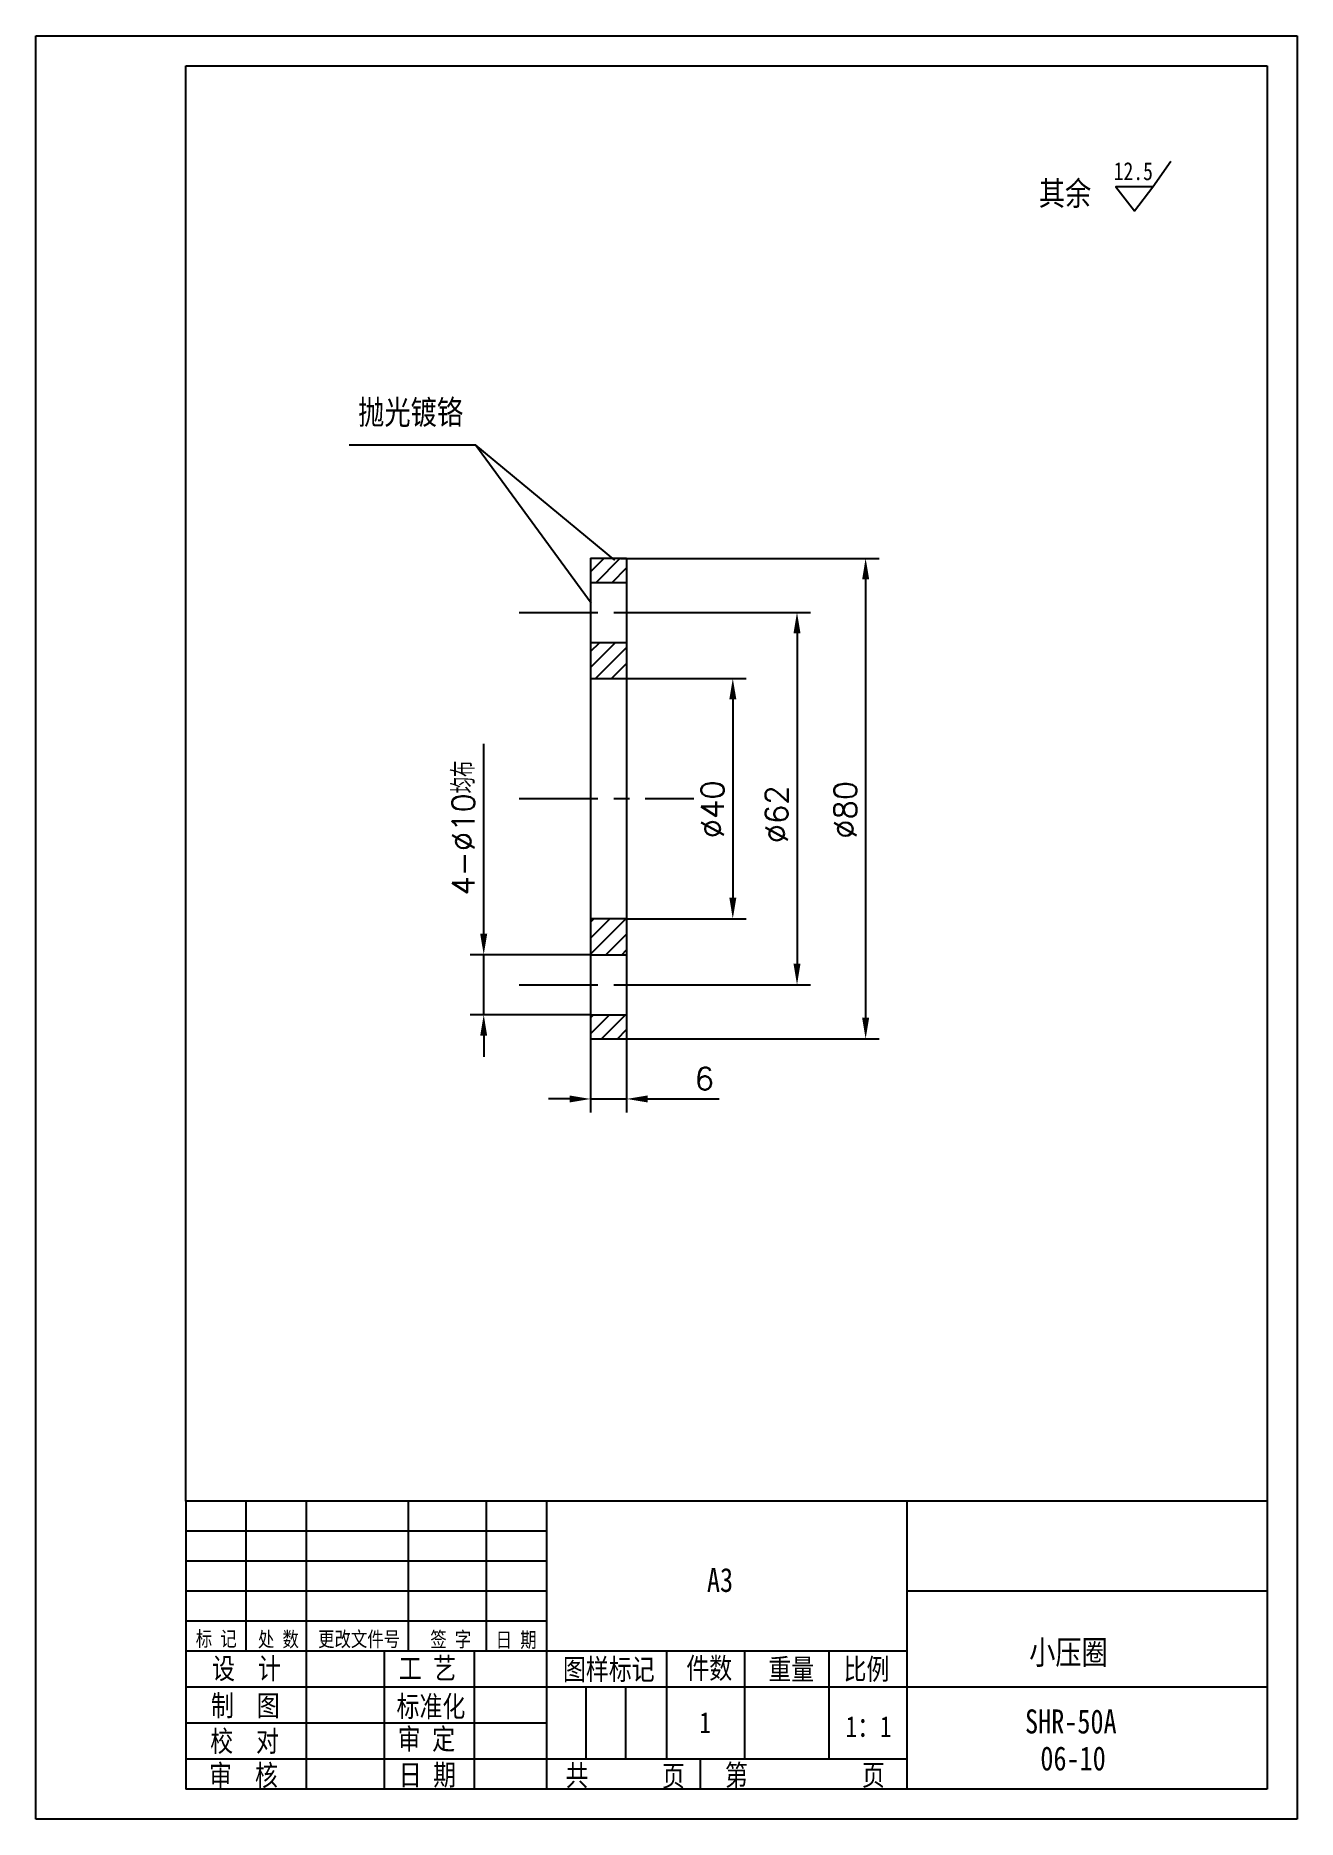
# Model space of a CAD drawing. Extents: x 338 to 548, y 125 to 422.
import ezdxf

# ---------------------------------------------------------------- set-up
doc = ezdxf.new("R2010")
doc.units = 0
doc.header["$LTSCALE"] = 10.5
doc.header["$MEASUREMENT"] = 0
doc.linetypes.add('CENTER', pattern=[2, 1.25, -0.25, 0.25, -0.25])
doc.layers.get('0').update_dxf_attribs({"color": 2, "linetype": 'CONTINUOUS'})
doc.layers.get('DEFPOINTS').update_dxf_attribs({"linetype": 'CONTINUOUS'})
doc.layers.add('PART', color=3, linetype='CONTINUOUS')
doc.layers.add('SMPEN_THICK', color=7, linetype='CONTINUOUS')
doc.styles.add('HZDX', font='', dxfattribs={"width": 0.8, "height": 7.5})
doc.styles.get("Standard").update_dxf_attribs({"font": 'txt.shx', "height": 3.75, "bigfont": 'gbcbig.shx'})
doc.styles.get('HZDX').set_extended_font_data('SimSun')
doc.dimstyles.get("Standard").update_dxf_attribs({"dimtxt": 0.18, "dimasz": 0.18, "dimexe": 0.18, "dimexo": 0.0625, "dimgap": 0.09, "dimtad": 0, "dimtih": 1, "dimtoh": 1, "dimdec": 4, "dimzin": 0, "dimdsep": 46, "dimtxsty": 'Standard', "dimcen": 0.09, "dimadec": 0, "dimazin": 0, "dimtfac": 1, "dimtdec": 4, "dimtofl": 0, "dimtmove": 0, "dimatfit": 3, "dimfxl": 1, "dimtolj": 1, "dimtzin": 0, "dimarcsym": 0})

# ---------------------------------------------------------------- blocks, each defined once
blk = doc.blocks.new('*D4')
at = {"color": 2, "linetype": 'ByBlock', "transparency": 16777216}
for p, q in [((435.63, 334.79), (478.67, 334.79)), ((476.42, 331.29), (476.42, 258.29)), ((435.63, 254.79), (478.67, 254.79))]:
    blk.add_line(p, q, dxfattribs=at)
for points in [[(475.84, 331.29), (477.01, 331.29), (476.42, 334.79)], [(475.84, 258.29), (477.01, 258.29), (476.42, 254.79)]]:
    blk.add_solid(points, dxfattribs=at)
at = {"layer": 'DEFPOINTS', "color": 0, "linetype": 'ByBlock', "transparency": 16777216}
for p in [(435.63, 334.79), (435.63, 254.79), (476.42, 254.79)]:
    blk.add_point(p, dxfattribs=at)
at = {"color": 2, "linetype": 'ByBlock', "transparency": 16777216, "insert": (473.05, 292.91), "char_height": 3.75, "attachment_point": 5, "rotation": 90}
blk.add_mtext('\\A1;∅80', dxfattribs=at)
blk = doc.blocks.new('*D5')
at = {"color": 2, "linetype": 'ByBlock', "transparency": 16777216}
for p, q in [((435.63, 325.79), (467.25, 325.79)), ((465, 322.29), (465, 267.29)), ((435.63, 263.79), (467.25, 263.79))]:
    blk.add_line(p, q, dxfattribs=at)
for points in [[(464.41, 322.29), (465.58, 322.29), (465, 325.79)], [(464.41, 267.29), (465.58, 267.29), (465, 263.79)]]:
    blk.add_solid(points, dxfattribs=at)
at = {"layer": 'DEFPOINTS', "color": 0, "linetype": 'ByBlock', "transparency": 16777216}
for p in [(435.63, 325.79), (435.63, 263.79), (465, 263.79)]:
    blk.add_point(p, dxfattribs=at)
at = {"color": 2, "linetype": 'ByBlock', "transparency": 16777216, "insert": (461.62, 292.15), "char_height": 3.75, "attachment_point": 5, "rotation": 90}
blk.add_mtext('\\A1;∅62', dxfattribs=at)
blk = doc.blocks.new('*D6')
at = {"color": 2, "linetype": 'ByBlock', "transparency": 16777216}
for p, q in [((412.85, 272.29), (412.85, 303.93)), ((430.63, 268.79), (410.6, 268.79)), ((412.85, 258.79), (412.85, 268.79)), ((430.63, 258.79), (410.6, 258.79)), ((412.85, 255.29), (412.85, 251.79))]:
    blk.add_line(p, q, dxfattribs=at)
for points in [[(412.26, 272.29), (413.43, 272.29), (412.85, 268.79)], [(412.26, 255.29), (413.43, 255.29), (412.85, 258.79)]]:
    blk.add_solid(points, dxfattribs=at)
at = {"layer": 'DEFPOINTS', "color": 0, "linetype": 'ByBlock', "transparency": 16777216}
for p in [(412.85, 268.79), (430.63, 268.79), (430.63, 258.79)]:
    blk.add_point(p, dxfattribs=at)
at = {"color": 2, "linetype": 'ByBlock', "transparency": 16777216, "insert": (409.47, 289.86), "char_height": 3.75, "attachment_point": 5, "rotation": 90}
blk.add_mtext('\\A1;4-∅10均布', dxfattribs=at)
blk = doc.blocks.new('*D7')
at = {"color": 2, "linetype": 'ByBlock', "transparency": 16777216}
for p, q in [((430.63, 252.29), (430.63, 240.02)), ((436.63, 252.29), (436.63, 240.02)), ((427.13, 242.27), (423.63, 242.27)), ((430.63, 242.27), (436.63, 242.27)), ((440.13, 242.27), (452.03, 242.27))]:
    blk.add_line(p, q, dxfattribs=at)
for points in [[(427.13, 242.85), (427.13, 241.69), (430.63, 242.27)], [(440.13, 242.85), (440.13, 241.69), (436.63, 242.27)]]:
    blk.add_solid(points, dxfattribs=at)
at = {"layer": 'DEFPOINTS', "color": 0, "linetype": 'ByBlock', "transparency": 16777216}
for p in [(430.63, 252.29), (436.63, 252.29), (436.63, 242.27)]:
    blk.add_point(p, dxfattribs=at)
at = {"color": 2, "linetype": 'ByBlock', "transparency": 16777216, "insert": (449.59, 245.64), "char_height": 3.75, "attachment_point": 5}
blk.add_mtext('\\A1;6', dxfattribs=at)
blk = doc.blocks.new('*D8')
at = {"color": 2, "linetype": 'ByBlock', "transparency": 16777216}
for p, q in [((436.63, 314.79), (456.56, 314.79)), ((454.31, 311.29), (454.31, 278.29)), ((436.63, 274.79), (456.56, 274.79))]:
    blk.add_line(p, q, dxfattribs=at)
for points in [[(453.73, 311.29), (454.9, 311.29), (454.31, 314.79)], [(453.73, 278.29), (454.9, 278.29), (454.31, 274.79)]]:
    blk.add_solid(points, dxfattribs=at)
at = {"layer": 'DEFPOINTS', "color": 0, "linetype": 'ByBlock', "transparency": 16777216}
for p in [(436.63, 314.79), (436.63, 274.79), (454.31, 274.79)]:
    blk.add_point(p, dxfattribs=at)
at = {"color": 2, "linetype": 'ByBlock', "transparency": 16777216, "insert": (450.94, 292.99), "char_height": 3.75, "attachment_point": 5, "rotation": 90}
blk.add_mtext('\\A1;∅40', dxfattribs=at)

msp = doc.modelspace()

# ---------------------------------------------------------------- hatches: boundary and pattern name
at = {"layer": 'SMPEN_THICK'}
h = msp.add_hatch(dxfattribs=at)
h.set_pattern_fill('ANSI31', color=256, scale=15, style=0)
h.paths.add_polyline_path([(436.63087, 334.79206), (430.63087, 334.79206), (430.63087, 330.79206), (436.63087, 330.79206)])
h.paths.add_polyline_path([(436.63087, 320.79206), (430.63087, 320.79206), (430.63087, 314.79206), (436.63087, 314.79206)])
h.paths.add_polyline_path([(436.63087, 268.79206), (436.63087, 274.79206), (430.63087, 274.79206), (430.63087, 268.79206)])
h.paths.add_polyline_path([(430.63087, 254.79206), (436.63087, 254.79206), (436.63087, 258.79206), (430.63087, 258.79206)])

# ---------------------------------------------------------------- linework, layer by layer
at = {"layer": 'PART', "linetype": 'Continuous'}
for p, q in [((338.27444, 421.82003), (548.27444, 421.82003)), ((548.27444, 421.82003), (548.27444, 124.82003)), ((373.27444, 177.82003), (373.27444, 152.82003)), ((383.27444, 177.82003), (383.27444, 129.82003)), ((400.27444, 177.82003), (400.27444, 152.82003)), ((413.27444, 177.82003), (413.27444, 152.82003)), ((423.27444, 177.82003), (423.27444, 129.82003)), ((483.27444, 177.82003), (483.27444, 129.82003)), ((543.27444, 162.82003), (483.27444, 162.82003)), ((396.27444, 152.82003), (396.27444, 129.82003)), ((411.27444, 152.82003), (411.27444, 129.82003)), ((443.27444, 152.82003), (443.27444, 134.82003)), ((456.27444, 152.82003), (456.27444, 134.82003)), ((470.27444, 152.82003), (470.27444, 134.82003)), ((429.87444, 146.82003), (429.87444, 134.82003)), ((436.47444, 146.82003), (436.47444, 134.82003)), ((543.27444, 146.82003), (483.27444, 146.82003)), ((448.88725, 134.82003), (448.88725, 129.82003)), ((548.27444, 124.82003), (338.27444, 124.82003))]:
    msp.add_line(p, q, dxfattribs=at)
at = {"layer": 'PART', "color": 5, "linetype": 'Continuous'}
for p, q in [((363.27444, 416.82003), (543.27444, 416.82003)), ((543.27444, 416.82003), (543.27444, 129.82003)), ((430.63087, 334.79206), (430.63087, 254.79206)), ((430.63087, 334.79206), (436.63087, 334.79206)), ((436.63087, 334.79206), (436.63087, 254.79206)), ((430.63087, 330.79206), (436.63087, 330.79206)), ((430.63087, 320.79206), (436.63087, 320.79206)), ((430.63087, 314.79206), (436.63087, 314.79206)), ((430.63087, 274.79206), (436.63087, 274.79206)), ((430.63087, 268.79206), (436.63087, 268.79206)), ((430.63087, 258.79206), (436.63087, 258.79206)), ((430.63087, 254.79206), (436.63087, 254.79206)), ((363.27444, 177.82003), (363.27444, 129.82003)), ((543.27444, 129.82003), (363.27444, 129.82003))]:
    msp.add_line(p, q, dxfattribs=at)
at = {"layer": 'SMPEN_THICK', "color": 3}
msp.add_line((338.27444, 124.82003), (338.27444, 421.82003), dxfattribs=at)
at = {"layer": 'SMPEN_THICK', "color": 5}
for p, q in [((363.27444, 177.82003), (363.27444, 416.82003)), ((543.27444, 177.82003), (363.27444, 177.82003))]:
    msp.add_line(p, q, dxfattribs=at)
at = {"layer": 'SMPEN_THICK'}
for p, q in [((524.21145, 396.66053), (527.24739, 400.91442)), ((411.56455, 353.63452), (390.43053, 353.63452)), ((434.67987, 334.49486), (411.56455, 353.63452)), ((411.56455, 353.63452), (430.71725, 327.39498)), ((423.27444, 172.82003), (363.27444, 172.82003)), ((423.27444, 167.82003), (363.27444, 167.82003)), ((423.27444, 162.82003), (363.27444, 162.82003)), ((423.27444, 157.82003), (363.27444, 157.82003)), ((483.27444, 152.82003), (363.27444, 152.82003)), ((483.27444, 146.82003), (363.27444, 146.82003)), ((423.27444, 140.82003), (363.27444, 140.82003)), ((483.27444, 134.82003), (363.27444, 134.82003))]:
    msp.add_line(p, q, dxfattribs=at)
at = {"layer": 'SMPEN_THICK', "linetype": 'CENTER'}
for p, q in [((418.73152, 325.79206), (445.17452, 325.79206)), ((418.73152, 294.79206), (447.81882, 294.79206)), ((418.73152, 263.79206), (444.51344, 263.79206))]:
    msp.add_line(p, q, dxfattribs=at)
at = {"layer": 'SMPEN_THICK'}
msp.add_lwpolyline([(524.21145, 396.66053), (518.05178, 396.62922), (521.16609, 392.63156)], close=True, dxfattribs=at)

# ---------------------------------------------------------------- texts
at = {"layer": 'SMPEN_THICK', "style": 'HZDX', "width": 0.8}
for s, height, p in [('其余', 4, (505.23947, 393.56637)), ('12.5', 3, (517.70564, 397.76212)), ('抛光镀铬', 4, (391.955, 357.10518)), ('A3', 4, (450.00521, 162.6778)), ('标 记', 2.5, (364.91989, 153.64367)), ('处 数', 2.5, (375.26831, 153.55289)), ('更改文件号', 2.5, (385.29268, 153.58585)), ('签 字', 2.5, (403.95587, 153.54005)), ('日 期', 2.5, (414.8408, 153.46294)), ('小压圈', 4, (503.6395, 150.63494)), ('设  计', 3.5, (367.63513, 148.20193)), ('工 艺', 3.5, (398.70501, 148.21317)), ('图样标记', 3.5, (426.03251, 148.04075)), ('件数', 3.5, (446.5752, 148.24653)), ('重量', 3.5, (460.22055, 148.06358)), ('比例', 3.5, (472.74876, 148.0864)), ('制  图', 3.5, (367.45209, 142.01682)), ('标准化', 3.5, (398.33894, 141.87952)), ('1', 3.5, (448.75266, 139.16917)), ('SHR-50A', 4, (502.96005, 139.1156)), ('校  对', 3.5, (367.32632, 136.09471)), ('审 定', 3.5, (398.54481, 136.44901)), ('1：1', 3.5, (473.09533, 138.50918)), ('06-10', 4, (505.50549, 132.96377)), ('审  核', 3.5, (367.14329, 130.4012)), ('日 期', 3.5, (398.71272, 130.47949)), ('共', 3.5, (426.46708, 130.38855)), ('页', 3.5, (442.52631, 130.30849)), ('第', 3.5, (453.00317, 130.4342)), ('页', 3.5, (475.79989, 130.4342))]:
    msp.add_text(s, height=height, dxfattribs=at).set_placement(p)

# ---------------------------------------------------------------- dimensions: what is measured, and where the dimension line sits
at = {"layer": 'SMPEN_THICK'}
for base, p1, p2, text, picture, middle in [((476.42409, 254.79206), (435.63087, 334.79206), (435.63087, 254.79206), '%%c<>', '*D4', (476.42409, 292.91377)), ((464.99636, 263.79206), (435.63087, 325.79206), (435.63087, 263.79206), '%%c<>', '*D5', (464.99636, 292.15318)), ((454.31487, 274.79206), (436.63087, 314.79206), (436.63087, 274.79206), '%%c<>', '*D8', (454.31487, 292.99059)), ((412.84708, 268.79206), (430.63087, 258.79206), (430.63087, 268.79206), '4-%%c<>均布', '*D6', (412.84708, 289.86342))]:
    dim = msp.add_linear_dim(base=base, p1=p1, p2=p2, angle=90, text=text, dimstyle='Standard', override={"dimtxt": 5, "dimasz": 3.5, "dimexe": 2.25, "dimexo": 0, "dimgap": 1.5, "dimtad": 1, "dimtih": 0, "dimtoh": 0, "dimzin": 8, "dimclrd": 2, "dimclre": 2, "dimclrt": 2, "dimtm": 0.115, "dimtfac": 0.66667, "dimtofl": 1, "dimatfit": 1, "dimtvp": 5, "dimtzin": 8}, dxfattribs=at)
    dim.commit()
    dim.dimension.update_dxf_attribs({"geometry": picture, "text_midpoint": middle, "dimtype": 160})
dim = msp.add_linear_dim(base=(436.63087, 244.76849), p1=(430.63087, 254.79206), p2=(436.63087, 254.79206), dimstyle='Standard', override={"dimtxt": 5, "dimasz": 3.5, "dimexe": 2.25, "dimexo": 0, "dimgap": 1.5, "dimtad": 1, "dimtih": 0, "dimtoh": 0, "dimzin": 8, "dimclrd": 2, "dimclre": 2, "dimclrt": 2, "dimtm": 0.115, "dimtfac": 0.66667, "dimtofl": 1, "dimatfit": 1, "dimtvp": 5, "dimtzin": 8}, dxfattribs=at)
dim.commit()
dim.dimension.update_dxf_attribs({"geometry": '*D7', "text_midpoint": (449.59331, 244.76849), "dimtype": 160, "insert": (0, 2.5)})

doc.saveas('drawing.dxf')
